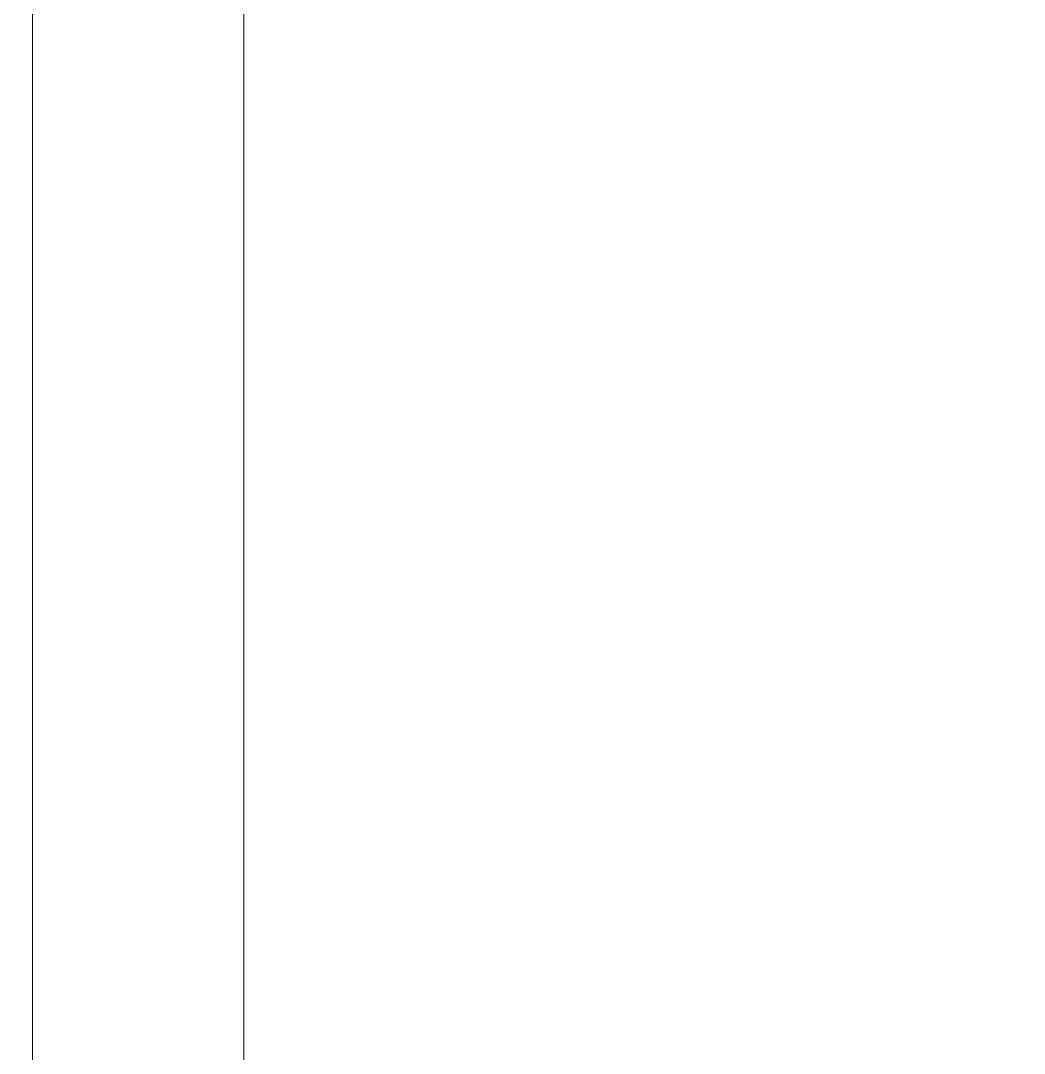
# Model space of a CAD drawing. Header units: inches. Extents: x 82 to 998, y -953 to -127.
# Drawn here: x 479.21 to 517.65, y -497.8 to -458.26 of the extents above; entities that cross this region are included whole.
import ezdxf

# ---------------------------------------------------------------- set-up
doc = ezdxf.new("R2010")
doc.units = ezdxf.units.IN
doc.header["$MEASUREMENT"] = 0
doc.layers.add('Layer 1', color=7, linetype='Continuous')

# ---------------------------------------------------------------- blocks, each defined once
blk = doc.blocks.new('block 4')
at = {"layer": 'Layer 1', "lineweight": 0}
blk.add_open_spline([(619.168, -453.912), (619.168, -453.912), (615.119, -453.912), (615.119, -453.912), (612.419, -451.816), (610.012, -449.411), (607.918, -446.712), (607.918, -446.712), (607.918, -438.611), (607.918, -438.611), (607.312, -438.012), (606.864, -437.485), (606.569, -437.036), (606.266, -436.586), (605.815, -436.065), (605.219, -435.46), (605.219, -435.46), (605.219, -432.761), (605.219, -432.761), (605.219, -432.761), (607.918, -430.061), (607.918, -430.061), (607.312, -429.161), (606.639, -428.71), (605.892, -428.71), (605.141, -428.71), (604.317, -428.71), (603.418, -428.71), (602.812, -428.112), (602.216, -427.438), (601.617, -426.685), (601.014, -425.94), (600.415, -425.11), (599.817, -424.211), (599.213, -422.713), (599.065, -421.06), (599.368, -419.259), (599.664, -417.46), (599.664, -415.513), (599.368, -413.41), (599.065, -412.51), (598.389, -411.765), (597.342, -411.16), (596.288, -410.561), (596.063, -409.515), (596.666, -408.009), (595.464, -406.815), (594.565, -405.759), (593.966, -404.859), (593.966, -404.859), (593.966, -402.159), (593.966, -402.159), (592.764, -400.965), (591.865, -399.909), (591.267, -399.01), (591.267, -399.01), (591.267, -388.209), (591.267, -388.209), (589.761, -386.711), (588.862, -385.664), (588.567, -385.059), (588.264, -383.863), (588.186, -382.661), (588.341, -381.459), (588.489, -380.263), (588.116, -379.209), (587.217, -378.308), (586.318, -378.913), (585.263, -379.813), (584.066, -381.008), (584.066, -381.008), (491.813, -381.008), (491.813, -381.008), (491.813, -381.008), (487.764, -385.059), (487.764, -385.059), (487.764, -385.059), (487.764, -388.209), (487.764, -388.209), (487.764, -388.209), (485.064, -390.909), (485.064, -390.909), (485.064, -390.909), (485.064, -393.609), (485.064, -393.609), (485.66, -394.214), (486.111, -394.734), (486.414, -395.184), (486.709, -395.634), (487.158, -396.161), (487.764, -396.76), (487.764, -396.76), (487.764, -399.459), (487.764, -399.459), (487.158, -400.064), (486.709, -400.584), (486.414, -401.035), (486.111, -401.484), (485.66, -401.864), (485.064, -402.159), (484.761, -404.262), (485.512, -405.915), (487.313, -407.109), (487.911, -408.313), (488.214, -411.835), (488.214, -417.685), (488.214, -423.536), (487.911, -430.665), (487.313, -439.061), (486.709, -439.364), (486.336, -439.665), (486.188, -439.961), (486.033, -440.263), (485.66, -440.714), (485.064, -441.311), (485.064, -441.311), (487.764, -444.011), (487.764, -444.011), (487.764, -444.011), (487.764, -589.366), (487.764, -589.366), (487.764, -589.366), (485.064, -592.066), (485.064, -592.066), (485.66, -592.671), (486.111, -593.192), (486.414, -593.641), (486.709, -594.092), (487.158, -594.619), (487.764, -595.217), (487.764, -595.217), (487.764, -603.317), (487.764, -603.317), (487.764, -603.317), (486.414, -604.667), (486.414, -604.667), (484.01, -604.667), (482.209, -604.821), (481.014, -605.117), (480.711, -604.519), (480.408, -604.146), (480.113, -603.992), (479.81, -603.844), (479.662, -603.471), (479.662, -602.866), (479.361, -600.47), (479.214, -598.219), (479.214, -596.117), (479.214, -594.021), (479.214, -591.772), (479.214, -589.366), (480.711, -587.869), (481.463, -586.968), (481.463, -586.666), (481.463, -586.371), (480.859, -585.471), (479.662, -583.967), (479.662, -583.967), (479.662, -379.658), (479.662, -379.658), (480.26, -379.061), (480.789, -378.464), (481.237, -377.859), (481.688, -377.26), (482.209, -376.663), (482.812, -376.058), (484.31, -375.461), (485.885, -375.235), (487.538, -375.383), (489.184, -375.538), (490.759, -375.608), (492.264, -375.608), (492.264, -375.608), (502.164, -375.608), (502.164, -375.608), (502.164, -375.608), (510.714, -375.608), (510.714, -375.608), (512.212, -375.608), (513.787, -375.538), (515.44, -375.383), (517.085, -375.235), (518.661, -375.461), (520.163, -376.058), (521.661, -377.26), (522.563, -377.859), (522.866, -377.859), (523.159, -377.859), (524.06, -377.114), (525.565, -375.608), (525.565, -375.608), (590.367, -375.608), (590.367, -375.608), (590.966, -376.811), (591.787, -378.013), (592.842, -379.209), (593.889, -380.411), (595.163, -381.761), (596.666, -383.258), (596.666, -383.258), (596.666, -387.759), (596.666, -387.759), (597.265, -388.363), (597.715, -388.884), (598.018, -389.334), (598.312, -389.784), (598.762, -390.311), (599.368, -390.909), (599.368, -390.909), (599.368, -399.01), (599.368, -399.01), (600.267, -400.212), (601.314, -401.259), (602.516, -402.159), (602.516, -402.159), (602.516, -404.859), (602.516, -404.859), (603.115, -405.464), (603.566, -405.985), (603.869, -406.434), (604.162, -406.885), (604.613, -407.412), (605.219, -408.009), (605.219, -408.009), (605.219, -413.41), (605.219, -413.41), (605.815, -414.015), (606.266, -414.535), (606.569, -414.984), (606.864, -415.435), (607.312, -415.962), (607.918, -416.56), (607.918, -416.56), (607.918, -421.96), (607.918, -421.96), (608.515, -422.565), (608.965, -422.937), (609.268, -423.085), (609.564, -423.24), (610.012, -423.612), (610.618, -424.211), (610.618, -424.211), (610.618, -429.61), (610.618, -429.61), (611.813, -430.812), (612.714, -431.86), (613.318, -432.761), (613.318, -432.761), (613.318, -438.16), (613.318, -438.16), (614.513, -439.364), (615.414, -440.41), (616.018, -441.311), (616.018, -441.916), (616.088, -442.365), (616.243, -442.661), (616.391, -442.964), (616.469, -443.413), (616.469, -444.011), (617.663, -445.213), (618.562, -446.261), (619.168, -447.161), (619.168, -447.161), (619.168, -453.912), (619.168, -453.912)], degree=3, knots=[0, 0, 0, 0, 1, 1, 1, 2, 2, 2, 3, 3, 3, 4, 4, 4, 5, 5, 5, 6, 6, 6, 7, 7, 7, 8, 8, 8, 9, 9, 9, 10, 10, 10, 11, 11, 11, 12, 12, 12, 13, 13, 13, 14, 14, 14, 15, 15, 15, 16, 16, 16, 17, 17, 17, 18, 18, 18, 19, 19, 19, 20, 20, 20, 21, 21, 21, 22, 22, 22, 23, 23, 23, 24, 24, 24, 25, 25, 25, 26, 26, 26, 27, 27, 27, 28, 28, 28, 29, 29, 29, 30, 30, 30, 31, 31, 31, 32, 32, 32, 33, 33, 33, 34, 34, 34, 35, 35, 35, 36, 36, 36, 37, 37, 37, 38, 38, 38, 39, 39, 39, 40, 40, 40, 41, 41, 41, 42, 42, 42, 43, 43, 43, 44, 44, 44, 45, 45, 45, 46, 46, 46, 47, 47, 47, 48, 48, 48, 49, 49, 49, 50, 50, 50, 51, 51, 51, 52, 52, 52, 53, 53, 53, 54, 54, 54, 55, 55, 55, 56, 56, 56, 57, 57, 57, 58, 58, 58, 59, 59, 59, 60, 60, 60, 61, 61, 61, 62, 62, 62, 63, 63, 63, 64, 64, 64, 65, 65, 65, 66, 66, 66, 67, 67, 67, 68, 68, 68, 69, 69, 69, 70, 70, 70, 71, 71, 71, 72, 72, 72, 73, 73, 73, 74, 74, 74, 75, 75, 75, 76, 76, 76, 77, 77, 77, 78, 78, 78, 79, 79, 79, 80, 80, 80, 81, 81, 81, 82, 82, 82, 83, 83, 83, 84, 84, 84, 85, 85, 85, 86, 86, 86, 87, 87, 87, 88, 88, 88, 88], dxfattribs=at)
blk = doc.blocks.new('block 2')
at = {"layer": 'Layer 1'}
blk.add_blockref('block 4', (0, 0), dxfattribs=at)

msp = doc.modelspace()

# ---------------------------------------------------------------- block references
at = {"layer": 'Layer 1'}
msp.add_blockref('block 2', (0, 0), dxfattribs=at)

doc.saveas('drawing.dxf')
